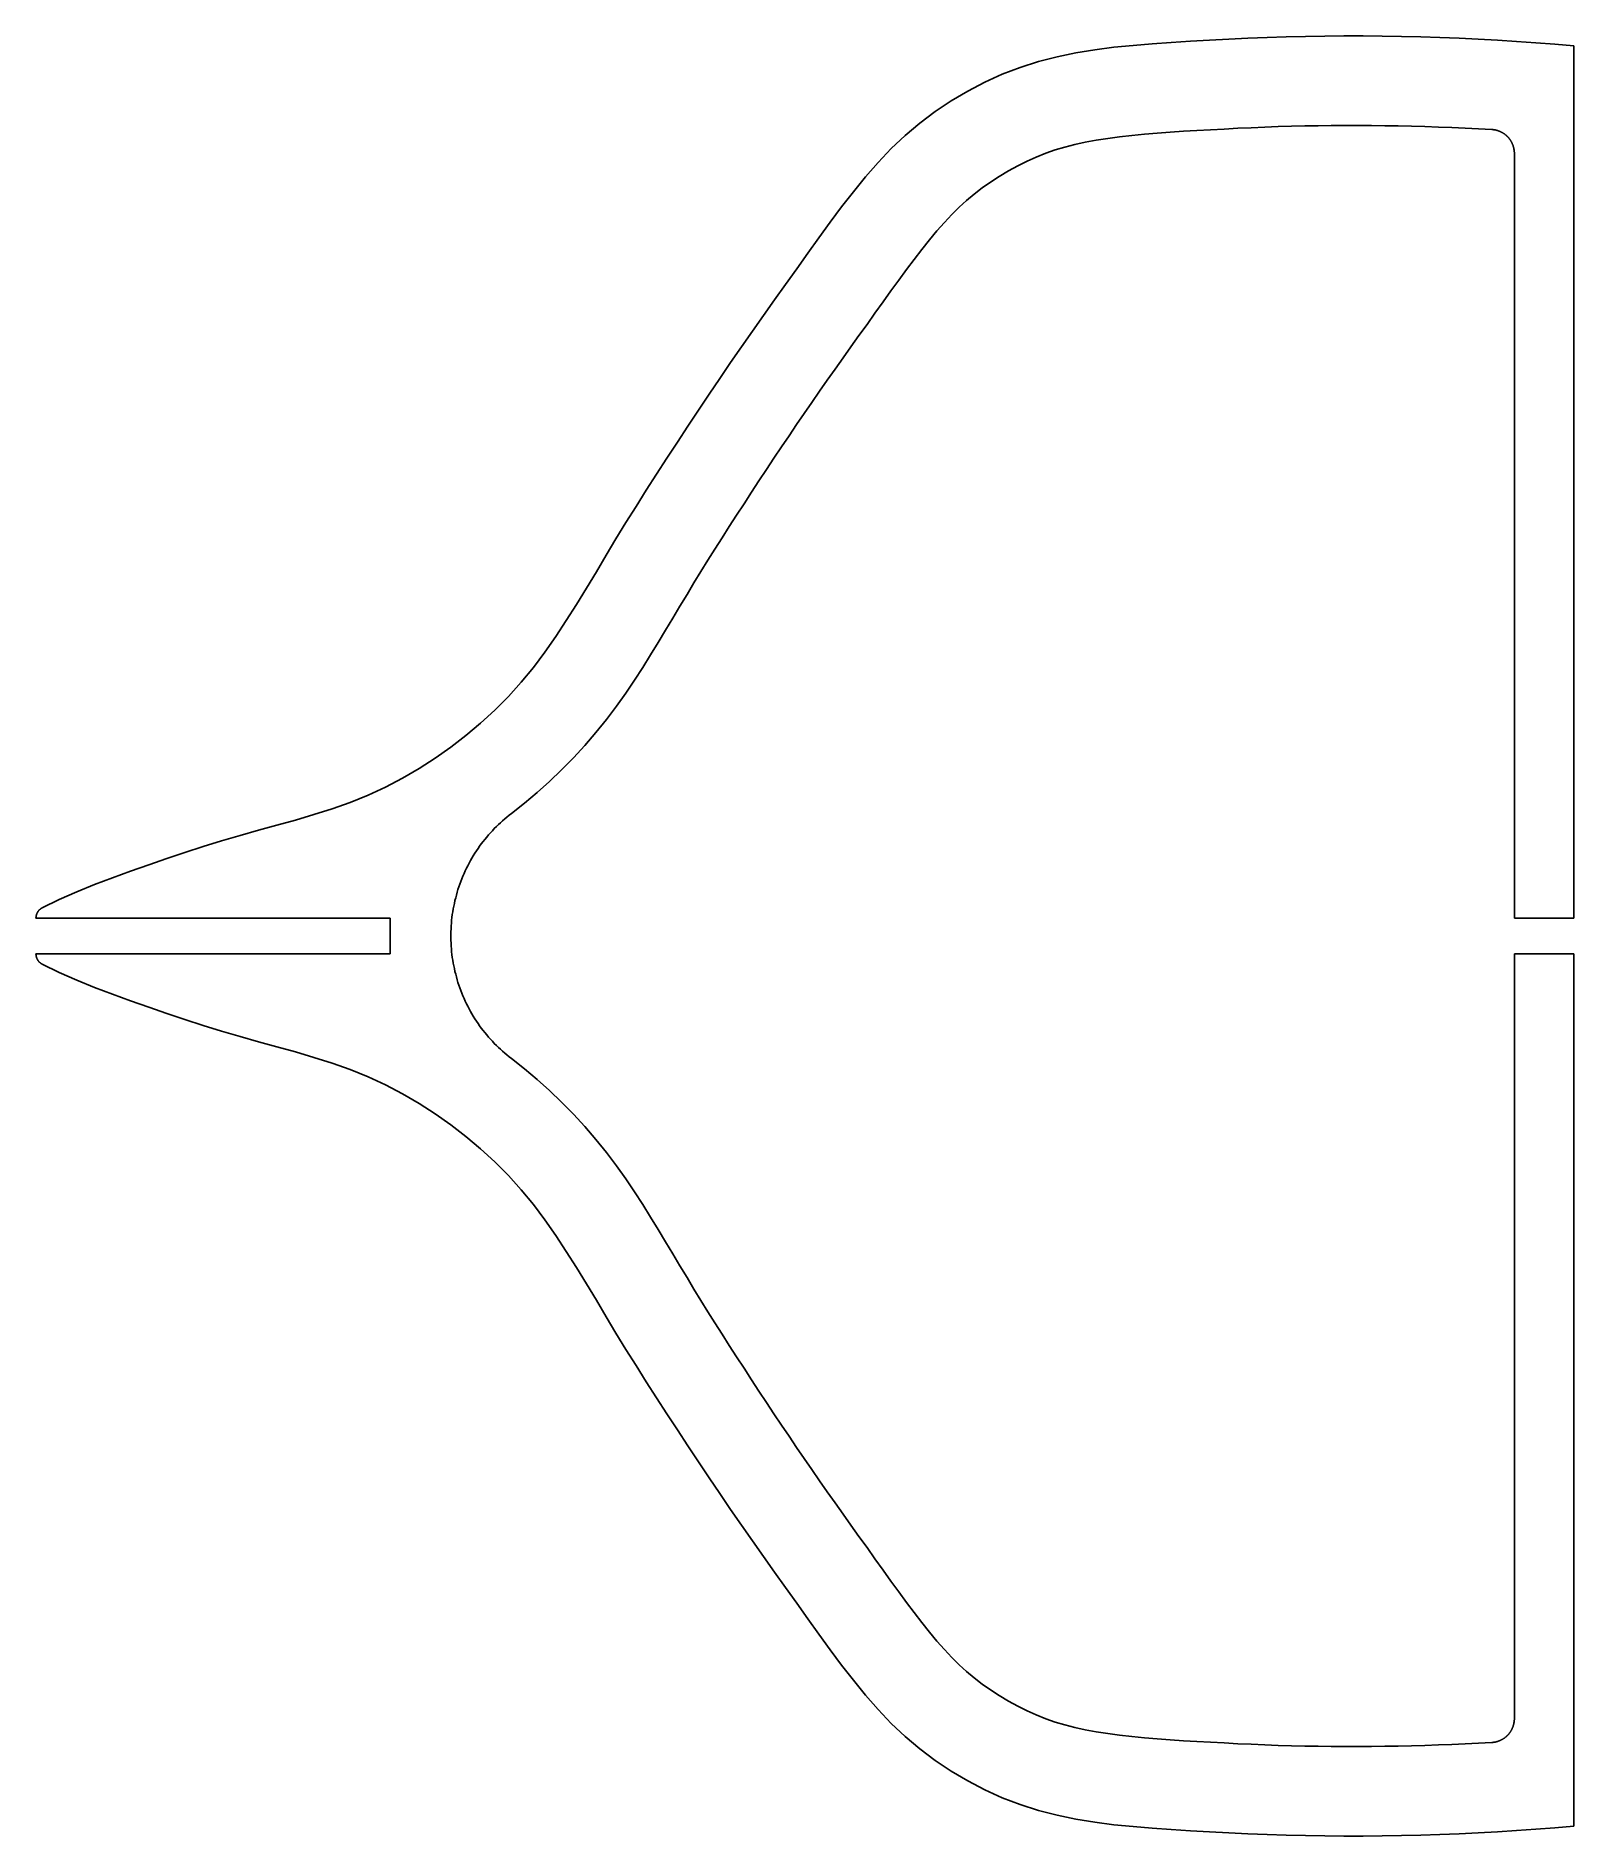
# Model space of a CAD drawing. Header units: metres. Extents: x -264 to -6, y -151 to 151.
import ezdxf

# ---------------------------------------------------------------- set-up
doc = ezdxf.new("R2010")
doc.units = ezdxf.units.M

msp = doc.modelspace()

# ---------------------------------------------------------------- linework, layer by layer
for p, q in [((-44.57, 150.89), (-47.79, 150.87)), ((-41.35, 150.89), (-44.57, 150.89)), ((-89.51, 148.06), (-92.66, 147.41)), ((-86.32, 148.57), (-89.51, 148.06)), ((-83.13, 148.99), (-86.32, 148.57)), ((-79.92, 149.32), (-83.13, 148.99)), ((-76.72, 149.59), (-79.92, 149.32)), ((-73.51, 149.81), (-76.72, 149.59)), ((-70.3, 150), (-73.51, 149.81)), ((-67.08, 150.18), (-70.3, 150)), ((-63.87, 150.35), (-67.08, 150.18)), ((-60.65, 150.5), (-63.87, 150.35)), ((-57.44, 150.63), (-60.65, 150.5)), ((-54.22, 150.74), (-57.44, 150.63)), ((-51.01, 150.82), (-54.22, 150.74)), ((-47.79, 150.87), (-51.01, 150.82)), ((-38.13, 150.86), (-41.35, 150.89)), ((-34.91, 150.81), (-38.13, 150.86)), ((-31.7, 150.73), (-34.91, 150.81)), ((-28.48, 150.63), (-31.7, 150.73)), ((-25.27, 150.5), (-28.48, 150.63)), ((-22.05, 150.36), (-25.27, 150.5)), ((-18.84, 150.18), (-22.05, 150.36)), ((-15.63, 149.98), (-18.84, 150.18)), ((-12.42, 149.76), (-15.63, 149.98)), ((-9.21, 149.51), (-12.42, 149.76)), ((-6, 149.24), (-9.21, 149.51)), ((-6, 149.24), (-6, 149.14)), ((-6, 149.14), (-6, 3)), ((-98.84, 145.63), (-101.84, 144.47)), ((-95.78, 146.61), (-98.84, 145.63)), ((-92.66, 147.41), (-95.78, 146.61)), ((-104.77, 143.13), (-107.63, 141.64)), ((-101.84, 144.47), (-104.77, 143.13)), ((-110.41, 140), (-113.09, 138.22)), ((-107.63, 141.64), (-110.41, 140)), ((-115.67, 136.3), (-118.13, 134.23)), ((-113.09, 138.22), (-115.67, 136.3)), ((-51.14, 135.81), (-53.38, 135.75)), ((-48.91, 135.85), (-51.14, 135.81)), ((-46.68, 135.88), (-48.91, 135.85)), ((-44.44, 135.89), (-46.68, 135.88)), ((-42.2, 135.89), (-44.44, 135.89)), ((-39.96, 135.88), (-42.2, 135.89)), ((-37.71, 135.85), (-39.96, 135.88)), ((-35.47, 135.81), (-37.71, 135.85)), ((-33.22, 135.77), (-35.47, 135.81)), ((-118.13, 134.23), (-120.45, 132.02)), ((-87.93, 133.09), (-89.69, 132.7)), ((-86.08, 133.43), (-87.93, 133.09)), ((-84.15, 133.73), (-86.08, 133.43)), ((-82.16, 133.99), (-84.15, 133.73)), ((-80.11, 134.23), (-82.16, 133.99)), ((-78.01, 134.43), (-80.11, 134.23)), ((-75.87, 134.61), (-78.01, 134.43)), ((-73.69, 134.76), (-75.87, 134.61)), ((-71.46, 134.91), (-73.69, 134.76)), ((-69.2, 135.04), (-71.46, 134.91)), ((-66.91, 135.17), (-69.2, 135.04)), ((-64.63, 135.29), (-66.91, 135.17)), ((-62.36, 135.41), (-64.63, 135.29)), ((-60.1, 135.51), (-62.36, 135.41)), ((-57.85, 135.6), (-60.1, 135.51)), ((-55.61, 135.69), (-57.85, 135.6)), ((-53.38, 135.75), (-55.61, 135.69)), ((-30.98, 135.7), (-33.22, 135.77)), ((-28.74, 135.63), (-30.98, 135.7)), ((-26.49, 135.54), (-28.74, 135.63)), ((-24.25, 135.44), (-26.49, 135.54)), ((-22.01, 135.33), (-24.25, 135.44)), ((-19.77, 135.21), (-22.01, 135.33)), ((-19.71, 135.21), (-19.77, 135.21)), ((-19.65, 135.2), (-19.71, 135.21)), ((-19.59, 135.2), (-19.65, 135.2)), ((-19.53, 135.19), (-19.59, 135.2)), ((-19.47, 135.18), (-19.53, 135.19)), ((-19.4, 135.17), (-19.47, 135.18)), ((-19.34, 135.16), (-19.4, 135.17)), ((-19.28, 135.15), (-19.34, 135.16)), ((-19.22, 135.14), (-19.28, 135.15)), ((-19.16, 135.13), (-19.22, 135.14)), ((-19.1, 135.12), (-19.16, 135.13)), ((-19.05, 135.1), (-19.1, 135.12)), ((-18.99, 135.09), (-19.05, 135.1)), ((-18.93, 135.07), (-18.99, 135.09)), ((-18.87, 135.05), (-18.93, 135.07)), ((-18.81, 135.04), (-18.87, 135.05)), ((-18.75, 135.02), (-18.81, 135.04)), ((-18.69, 135), (-18.75, 135.02)), ((-18.64, 134.98), (-18.69, 135)), ((-18.58, 134.96), (-18.64, 134.98)), ((-18.52, 134.93), (-18.58, 134.96)), ((-18.46, 134.91), (-18.52, 134.93)), ((-18.41, 134.89), (-18.46, 134.91)), ((-18.35, 134.86), (-18.41, 134.89)), ((-18.3, 134.84), (-18.35, 134.86)), ((-18.24, 134.81), (-18.3, 134.84)), ((-18.19, 134.78), (-18.24, 134.81)), ((-18.13, 134.76), (-18.19, 134.78)), ((-18.08, 134.73), (-18.13, 134.76)), ((-18.03, 134.7), (-18.08, 134.73)), ((-17.97, 134.67), (-18.03, 134.7)), ((-17.92, 134.63), (-17.97, 134.67)), ((-17.87, 134.6), (-17.92, 134.63)), ((-17.82, 134.57), (-17.87, 134.6)), ((-17.77, 134.54), (-17.82, 134.57)), ((-17.72, 134.5), (-17.77, 134.54)), ((-17.67, 134.47), (-17.72, 134.5)), ((-17.62, 134.43), (-17.67, 134.47)), ((-17.57, 134.39), (-17.62, 134.43)), ((-17.52, 134.36), (-17.57, 134.39)), ((-17.47, 134.32), (-17.52, 134.36)), ((-17.42, 134.28), (-17.47, 134.32)), ((-17.38, 134.24), (-17.42, 134.28)), ((-17.33, 134.2), (-17.38, 134.24)), ((-17.29, 134.16), (-17.33, 134.2)), ((-17.24, 134.12), (-17.29, 134.16)), ((-17.2, 134.07), (-17.24, 134.12)), ((-17.15, 134.03), (-17.2, 134.07)), ((-17.11, 133.99), (-17.15, 134.03)), ((-17.07, 133.94), (-17.11, 133.99)), ((-17.03, 133.9), (-17.07, 133.94)), ((-16.99, 133.85), (-17.03, 133.9)), ((-16.95, 133.8), (-16.99, 133.85)), ((-16.91, 133.76), (-16.95, 133.8)), ((-16.87, 133.71), (-16.91, 133.76)), ((-16.83, 133.66), (-16.87, 133.71)), ((-16.8, 133.61), (-16.83, 133.66)), ((-16.76, 133.56), (-16.8, 133.61)), ((-16.72, 133.51), (-16.76, 133.56)), ((-16.69, 133.46), (-16.72, 133.51)), ((-16.66, 133.41), (-16.69, 133.46)), ((-16.62, 133.36), (-16.66, 133.41)), ((-16.59, 133.31), (-16.62, 133.36)), ((-16.56, 133.26), (-16.59, 133.31)), ((-16.53, 133.2), (-16.56, 133.26)), ((-16.5, 133.15), (-16.53, 133.2)), ((-16.47, 133.1), (-16.5, 133.15)), ((-16.44, 133.04), (-16.47, 133.1)), ((-16.41, 132.99), (-16.44, 133.04)), ((-16.39, 132.93), (-16.41, 132.99)), ((-16.36, 132.88), (-16.39, 132.93)), ((-16.34, 132.82), (-16.36, 132.88)), ((-16.31, 132.77), (-16.34, 132.82)), ((-120.45, 132.02), (-122.66, 129.68)), ((-97.69, 129.89), (-99.25, 129.11)), ((-96.13, 130.6), (-97.69, 129.89)), ((-94.56, 131.23), (-96.13, 130.6)), ((-92.98, 131.78), (-94.56, 131.23)), ((-91.37, 132.27), (-92.98, 131.78)), ((-89.69, 132.7), (-91.37, 132.27)), ((-16.29, 132.71), (-16.31, 132.77)), ((-16.27, 132.65), (-16.29, 132.71)), ((-16.24, 132.6), (-16.27, 132.65)), ((-16.22, 132.54), (-16.24, 132.6)), ((-16.2, 132.48), (-16.22, 132.54)), ((-16.19, 132.42), (-16.2, 132.48)), ((-16.17, 132.36), (-16.19, 132.42)), ((-16.15, 132.3), (-16.17, 132.36)), ((-16.13, 132.25), (-16.15, 132.3)), ((-16.12, 132.19), (-16.13, 132.25)), ((-16.1, 132.13), (-16.12, 132.19)), ((-16.09, 132.07), (-16.1, 132.13)), ((-16.08, 132.01), (-16.09, 132.07)), ((-16.07, 131.95), (-16.08, 132.01)), ((-16.06, 131.89), (-16.07, 131.95)), ((-16.05, 131.83), (-16.06, 131.89)), ((-16.04, 131.77), (-16.05, 131.83)), ((-16.03, 131.71), (-16.04, 131.77)), ((-16.02, 131.65), (-16.03, 131.71)), ((-16.02, 131.58), (-16.02, 131.65)), ((-16.01, 131.52), (-16.02, 131.58)), ((-16.01, 131.46), (-16.01, 131.52)), ((-16, 131.4), (-16.01, 131.46)), ((-16, 131.34), (-16, 131.4)), ((-16, 131.28), (-16, 131.34)), ((-16, 131.22), (-16, 131.28)), ((-16, 131.22), (-16, 3)), ((-124.77, 127.26), (-126.8, 124.77)), ((-122.66, 129.68), (-124.77, 127.26)), ((-102.33, 127.36), (-103.8, 126.41)), ((-100.81, 128.27), (-102.33, 127.36)), ((-99.25, 129.11), (-100.81, 128.27)), ((-126.8, 124.77), (-128.76, 122.23)), ((-106.54, 124.39), (-107.81, 123.32)), ((-105.21, 125.42), (-106.54, 124.39)), ((-103.8, 126.41), (-105.21, 125.42)), ((-128.76, 122.23), (-130.68, 119.67)), ((-110.29, 120.96), (-111.53, 119.62)), ((-109.05, 122.19), (-110.29, 120.96)), ((-107.81, 123.32), (-109.05, 122.19)), ((-130.68, 119.67), (-132.57, 117.07)), ((-112.79, 118.2), (-114.05, 116.69)), ((-111.53, 119.62), (-112.79, 118.2)), ((-132.57, 117.07), (-134.43, 114.47)), ((-115.32, 115.1), (-116.6, 113.44)), ((-114.05, 116.69), (-115.32, 115.1)), ((-136.29, 111.86), (-138.16, 109.25)), ((-134.43, 114.47), (-136.29, 111.86)), ((-117.89, 111.73), (-119.19, 109.96)), ((-116.6, 113.44), (-117.89, 111.73)), ((-138.16, 109.25), (-140.02, 106.64)), ((-119.19, 109.96), (-120.5, 108.16)), ((-140.02, 106.64), (-141.87, 104.02)), ((-121.82, 106.31), (-123.17, 104.43)), ((-120.5, 108.16), (-121.82, 106.31)), ((-141.87, 104.02), (-143.72, 101.4)), ((-123.17, 104.43), (-124.51, 102.54)), ((-143.72, 101.4), (-145.56, 98.77)), ((-125.86, 100.66), (-127.2, 98.78)), ((-124.51, 102.54), (-125.86, 100.66)), ((-145.56, 98.77), (-147.38, 96.14)), ((-128.53, 96.91), (-129.85, 95.04)), ((-127.2, 98.78), (-128.53, 96.91)), ((-147.38, 96.14), (-149.18, 93.49)), ((-129.85, 95.04), (-131.16, 93.18)), ((-150.97, 90.83), (-152.75, 88.16)), ((-149.18, 93.49), (-150.97, 90.83)), ((-132.46, 91.33), (-133.75, 89.47)), ((-131.16, 93.18), (-132.46, 91.33)), ((-152.75, 88.16), (-154.52, 85.49)), ((-135.03, 87.61), (-136.31, 85.74)), ((-133.75, 89.47), (-135.03, 87.61)), ((-154.52, 85.49), (-156.29, 82.81)), ((-136.31, 85.74), (-137.58, 83.87)), ((-156.29, 82.81), (-158.04, 80.13)), ((-138.84, 81.99), (-140.1, 80.1)), ((-137.58, 83.87), (-138.84, 81.99)), ((-158.04, 80.13), (-159.78, 77.44)), ((-140.1, 80.1), (-141.36, 78.21)), ((-159.78, 77.44), (-161.51, 74.74)), ((-142.62, 76.3), (-143.87, 74.39)), ((-141.36, 78.21), (-142.62, 76.3)), ((-161.51, 74.74), (-163.23, 72.03)), ((-145.12, 72.48), (-146.36, 70.57)), ((-143.87, 74.39), (-145.12, 72.48)), ((-163.23, 72.03), (-164.92, 69.31)), ((-146.36, 70.57), (-147.59, 68.67)), ((-166.59, 66.58), (-168.23, 63.83)), ((-164.92, 69.31), (-166.59, 66.58)), ((-148.81, 66.77), (-150.01, 64.88)), ((-147.59, 68.67), (-148.81, 66.77)), ((-168.23, 63.83), (-169.88, 61.08)), ((-150.01, 64.88), (-151.19, 62.99)), ((-169.88, 61.08), (-171.53, 58.33)), ((-152.36, 61.1), (-153.52, 59.2)), ((-151.19, 62.99), (-152.36, 61.1)), ((-171.53, 58.33), (-173.2, 55.6)), ((-153.52, 59.2), (-154.68, 57.27)), ((-173.2, 55.6), (-174.91, 52.88)), ((-155.86, 55.3), (-157.05, 53.3)), ((-154.68, 57.27), (-155.86, 55.3)), ((-174.91, 52.88), (-176.66, 50.2)), ((-157.05, 53.3), (-158.27, 51.28)), ((-176.66, 50.2), (-178.49, 47.56)), ((-159.51, 49.22), (-160.79, 47.14)), ((-158.27, 51.28), (-159.51, 49.22)), ((-178.49, 47.56), (-180.42, 45)), ((-160.79, 47.14), (-162.11, 45.04)), ((-182.46, 42.53), (-184.63, 40.15)), ((-180.42, 45), (-182.46, 42.53)), ((-163.5, 42.9), (-164.96, 40.73)), ((-162.11, 45.04), (-163.5, 42.9)), ((-184.63, 40.15), (-186.9, 37.88)), ((-164.96, 40.73), (-166.52, 38.53)), ((-186.9, 37.88), (-189.27, 35.71)), ((-168.17, 36.31), (-169.94, 34.1)), ((-166.52, 38.53), (-168.17, 36.31)), ((-191.73, 33.64), (-194.27, 31.68)), ((-189.27, 35.71), (-191.73, 33.64)), ((-169.94, 34.1), (-171.8, 31.93)), ((-194.27, 31.68), (-196.9, 29.83)), ((-171.8, 31.93), (-173.72, 29.85)), ((-199.6, 28.08), (-202.38, 26.46)), ((-196.9, 29.83), (-199.6, 28.08)), ((-175.7, 27.85), (-177.73, 25.92)), ((-173.72, 29.85), (-175.7, 27.85)), ((-205.23, 24.96), (-208.15, 23.6)), ((-202.38, 26.46), (-205.23, 24.96)), ((-177.73, 25.92), (-179.81, 24.06)), ((-214.16, 21.31), (-217.23, 20.35)), ((-211.13, 22.38), (-214.16, 21.31)), ((-208.15, 23.6), (-211.13, 22.38)), ((-181.93, 22.27), (-184.12, 20.55)), ((-179.81, 24.06), (-181.93, 22.27)), ((-223.42, 18.57), (-226.52, 17.72)), ((-220.32, 19.44), (-223.42, 18.57)), ((-217.23, 20.35), (-220.32, 19.44)), ((-186.64, 18.34), (-186.98, 18)), ((-186.3, 18.68), (-186.64, 18.34)), ((-185.95, 19), (-186.3, 18.68)), ((-185.6, 19.33), (-185.95, 19)), ((-185.24, 19.64), (-185.6, 19.33)), ((-184.87, 19.95), (-185.24, 19.64)), ((-184.5, 20.25), (-184.87, 19.95)), ((-184.12, 20.55), (-184.5, 20.25)), ((-232.7, 15.95), (-235.78, 15.01)), ((-229.61, 16.85), (-232.7, 15.95)), ((-226.52, 17.72), (-229.61, 16.85)), ((-189.16, 15.44), (-189.44, 15.06)), ((-188.87, 15.83), (-189.16, 15.44)), ((-188.57, 16.2), (-188.87, 15.83)), ((-188.26, 16.57), (-188.57, 16.2)), ((-187.95, 16.94), (-188.26, 16.57)), ((-187.64, 17.3), (-187.95, 16.94)), ((-187.31, 17.65), (-187.64, 17.3)), ((-186.98, 18), (-187.31, 17.65)), ((-241.89, 13), (-244.92, 11.93)), ((-238.84, 14.02), (-241.89, 13)), ((-235.78, 15.01), (-238.84, 14.02)), ((-191.21, 12.21), (-191.43, 11.78)), ((-190.98, 12.63), (-191.21, 12.21)), ((-190.74, 13.04), (-190.98, 12.63)), ((-190.5, 13.46), (-190.74, 13.04)), ((-190.24, 13.86), (-190.5, 13.46)), ((-189.98, 14.27), (-190.24, 13.86)), ((-189.71, 14.66), (-189.98, 14.27)), ((-189.44, 15.06), (-189.71, 14.66)), ((-250.97, 9.74), (-253.98, 8.61)), ((-247.95, 10.85), (-250.97, 9.74)), ((-244.92, 11.93), (-247.95, 10.85)), ((-192.6, 9.15), (-192.76, 8.7)), ((-192.42, 9.6), (-192.6, 9.15)), ((-192.24, 10.04), (-192.42, 9.6)), ((-192.05, 10.48), (-192.24, 10.04)), ((-191.85, 10.92), (-192.05, 10.48)), ((-191.65, 11.35), (-191.85, 10.92)), ((-191.43, 11.78), (-191.65, 11.35)), ((-259.91, 6.13), (-262.79, 4.71)), ((-256.97, 7.42), (-259.91, 6.13)), ((-253.98, 8.61), (-256.97, 7.42)), ((-193.46, 6.41), (-193.58, 5.94)), ((-193.34, 6.87), (-193.46, 6.41)), ((-193.21, 7.33), (-193.34, 6.87)), ((-193.07, 7.79), (-193.21, 7.33)), ((-192.92, 8.25), (-193.07, 7.79)), ((-192.76, 8.7), (-192.92, 8.25)), ((-263.8, 3.11), (-263.81, 3.08)), ((-263.81, 3.08), (-263.81, 3.06)), ((-263.81, 3.06), (-263.81, 3.04)), ((-263.81, 3.04), (-263.81, 3.02)), ((-263.81, 3.02), (-263.81, 3)), ((-263.79, 3.25), (-263.8, 3.23)), ((-263.8, 3.23), (-263.8, 3.21)), ((-263.8, 3.21), (-263.8, 3.19)), ((-263.8, 3.19), (-263.8, 3.17)), ((-263.8, 3.17), (-263.8, 3.15)), ((-263.8, 3.15), (-263.8, 3.13)), ((-263.8, 3.13), (-263.8, 3.11)), ((-263.78, 3.32), (-263.79, 3.29)), ((-263.79, 3.29), (-263.79, 3.27)), ((-263.79, 3.27), (-263.79, 3.25)), ((-263.77, 3.38), (-263.78, 3.36)), ((-263.78, 3.36), (-263.78, 3.34)), ((-263.78, 3.34), (-263.78, 3.32)), ((-263.76, 3.44), (-263.77, 3.42)), ((-263.77, 3.42), (-263.77, 3.4)), ((-263.77, 3.4), (-263.77, 3.38)), ((-263.75, 3.48), (-263.76, 3.46)), ((-263.76, 3.46), (-263.76, 3.44)), ((-263.74, 3.52), (-263.75, 3.5)), ((-263.75, 3.5), (-263.75, 3.48)), ((-263.73, 3.56), (-263.74, 3.54)), ((-263.74, 3.54), (-263.74, 3.52)), ((-263.72, 3.58), (-263.73, 3.56)), ((-263.71, 3.62), (-263.72, 3.6)), ((-263.72, 3.6), (-263.72, 3.58)), ((-263.7, 3.64), (-263.71, 3.62)), ((-263.69, 3.68), (-263.7, 3.66)), ((-263.7, 3.66), (-263.7, 3.64)), ((-263.68, 3.7), (-263.69, 3.68)), ((-263.67, 3.72), (-263.68, 3.7)), ((-263.66, 3.76), (-263.67, 3.74)), ((-263.67, 3.74), (-263.67, 3.72)), ((-263.65, 3.78), (-263.66, 3.76)), ((-263.64, 3.8), (-263.65, 3.78)), ((-263.63, 3.82), (-263.64, 3.8)), ((-263.62, 3.84), (-263.63, 3.82)), ((-263.61, 3.88), (-263.62, 3.86)), ((-263.62, 3.86), (-263.62, 3.84)), ((-263.6, 3.89), (-263.61, 3.88)), ((-263.59, 3.91), (-263.6, 3.89)), ((-263.58, 3.93), (-263.59, 3.91)), ((-263.57, 3.95), (-263.58, 3.93)), ((-263.56, 3.97), (-263.57, 3.95)), ((-263.55, 3.99), (-263.56, 3.97)), ((-263.54, 4.01), (-263.55, 3.99)), ((-263.52, 4.02), (-263.54, 4.01)), ((-263.51, 4.04), (-263.52, 4.02)), ((-263.5, 4.06), (-263.51, 4.04)), ((-263.49, 4.08), (-263.5, 4.06)), ((-263.48, 4.09), (-263.49, 4.08)), ((-263.47, 4.11), (-263.48, 4.09)), ((-263.45, 4.13), (-263.47, 4.11)), ((-263.44, 4.15), (-263.45, 4.13)), ((-263.43, 4.16), (-263.44, 4.15)), ((-263.42, 4.18), (-263.43, 4.16)), ((-263.4, 4.2), (-263.42, 4.18)), ((-263.39, 4.21), (-263.4, 4.2)), ((-263.38, 4.23), (-263.39, 4.21)), ((-263.36, 4.25), (-263.38, 4.23)), ((-263.35, 4.26), (-263.36, 4.25)), ((-263.34, 4.28), (-263.35, 4.26)), ((-263.32, 4.29), (-263.34, 4.28)), ((-263.31, 4.31), (-263.32, 4.29)), ((-263.29, 4.33), (-263.31, 4.31)), ((-263.28, 4.34), (-263.29, 4.33)), ((-263.27, 4.36), (-263.28, 4.34)), ((-263.25, 4.37), (-263.27, 4.36)), ((-263.24, 4.39), (-263.25, 4.37)), ((-263.22, 4.4), (-263.24, 4.39)), ((-263.21, 4.41), (-263.22, 4.4)), ((-263.19, 4.43), (-263.21, 4.41)), ((-263.17, 4.44), (-263.19, 4.43)), ((-263.16, 4.46), (-263.17, 4.44)), ((-263.14, 4.47), (-263.16, 4.46)), ((-263.13, 4.48), (-263.14, 4.47)), ((-263.11, 4.5), (-263.13, 4.48)), ((-263.09, 4.51), (-263.11, 4.5)), ((-263.08, 4.52), (-263.09, 4.51)), ((-263.06, 4.54), (-263.08, 4.52)), ((-263.04, 4.55), (-263.06, 4.54)), ((-263.03, 4.56), (-263.04, 4.55)), ((-263.01, 4.57), (-263.03, 4.56)), ((-262.99, 4.59), (-263.01, 4.57)), ((-262.97, 4.6), (-262.99, 4.59)), ((-262.96, 4.61), (-262.97, 4.6)), ((-262.94, 4.62), (-262.96, 4.61)), ((-262.92, 4.63), (-262.94, 4.62)), ((-262.9, 4.64), (-262.92, 4.63)), ((-262.89, 4.66), (-262.9, 4.64)), ((-262.87, 4.67), (-262.89, 4.66)), ((-262.85, 4.68), (-262.87, 4.67)), ((-262.83, 4.69), (-262.85, 4.68)), ((-262.81, 4.7), (-262.83, 4.69)), ((-262.79, 4.71), (-262.81, 4.7)), ((-194.08, 3.11), (-194.14, 2.63)), ((-194.02, 3.59), (-194.08, 3.11)), ((-193.95, 4.06), (-194.02, 3.59)), ((-193.87, 4.53), (-193.95, 4.06)), ((-193.78, 5), (-193.87, 4.53)), ((-193.68, 5.47), (-193.78, 5)), ((-193.58, 5.94), (-193.68, 5.47)), ((-204.44, 3), (-263.81, 3)), ((-204.44, 3), (-204.44, -3)), ((-194.26, 0.72), (-194.27, 0.24)), ((-194.27, 0.24), (-194.27, -0.24)), ((-194.24, 1.2), (-194.26, 0.72)), ((-194.22, 1.68), (-194.24, 1.2)), ((-194.18, 2.16), (-194.22, 1.68)), ((-194.14, 2.63), (-194.18, 2.16)), ((-6, 3), (-16, 3)), ((-204.44, -3), (-263.81, -3)), ((-263.81, -3.02), (-263.81, -3)), ((-194.27, -0.24), (-194.26, -0.72)), ((-194.26, -0.72), (-194.24, -1.2)), ((-194.24, -1.2), (-194.22, -1.68)), ((-194.22, -1.68), (-194.18, -2.16)), ((-194.18, -2.16), (-194.14, -2.63)), ((-194.14, -2.63), (-194.08, -3.11)), ((-16, -3), (-16, -131.22)), ((-6, -3), (-16, -3)), ((-6, -3), (-6, -149.14)), ((-263.81, -3.04), (-263.81, -3.02)), ((-263.81, -3.06), (-263.81, -3.04)), ((-263.81, -3.08), (-263.81, -3.06)), ((-263.8, -3.11), (-263.81, -3.08)), ((-263.8, -3.13), (-263.8, -3.11)), ((-263.8, -3.15), (-263.8, -3.13)), ((-263.8, -3.17), (-263.8, -3.15)), ((-263.8, -3.19), (-263.8, -3.17)), ((-263.8, -3.21), (-263.8, -3.19)), ((-263.8, -3.23), (-263.8, -3.21)), ((-263.79, -3.25), (-263.8, -3.23)), ((-263.79, -3.27), (-263.79, -3.25)), ((-263.79, -3.29), (-263.79, -3.27)), ((-263.78, -3.32), (-263.79, -3.29)), ((-263.78, -3.34), (-263.78, -3.32)), ((-263.78, -3.36), (-263.78, -3.34)), ((-263.77, -3.38), (-263.78, -3.36)), ((-263.77, -3.4), (-263.77, -3.38)), ((-263.77, -3.42), (-263.77, -3.4)), ((-263.76, -3.44), (-263.77, -3.42)), ((-263.76, -3.46), (-263.76, -3.44)), ((-263.75, -3.48), (-263.76, -3.46)), ((-263.75, -3.5), (-263.75, -3.48)), ((-263.74, -3.52), (-263.75, -3.5)), ((-263.74, -3.54), (-263.74, -3.52)), ((-263.73, -3.56), (-263.74, -3.54)), ((-263.72, -3.58), (-263.73, -3.56)), ((-263.72, -3.6), (-263.72, -3.58)), ((-263.71, -3.62), (-263.72, -3.6)), ((-263.7, -3.64), (-263.71, -3.62)), ((-263.7, -3.66), (-263.7, -3.64)), ((-263.69, -3.68), (-263.7, -3.66)), ((-263.68, -3.7), (-263.69, -3.68)), ((-263.67, -3.72), (-263.68, -3.7)), ((-263.67, -3.74), (-263.67, -3.72)), ((-263.66, -3.76), (-263.67, -3.74)), ((-263.65, -3.78), (-263.66, -3.76)), ((-263.64, -3.8), (-263.65, -3.78)), ((-263.63, -3.82), (-263.64, -3.8)), ((-263.62, -3.84), (-263.63, -3.82)), ((-263.62, -3.86), (-263.62, -3.84)), ((-263.61, -3.88), (-263.62, -3.86)), ((-263.6, -3.89), (-263.61, -3.88)), ((-263.59, -3.91), (-263.6, -3.89)), ((-263.58, -3.93), (-263.59, -3.91)), ((-263.57, -3.95), (-263.58, -3.93)), ((-263.56, -3.97), (-263.57, -3.95)), ((-263.55, -3.99), (-263.56, -3.97)), ((-263.54, -4.01), (-263.55, -3.99)), ((-263.52, -4.02), (-263.54, -4.01)), ((-263.51, -4.04), (-263.52, -4.02)), ((-263.5, -4.06), (-263.51, -4.04)), ((-263.49, -4.08), (-263.5, -4.06)), ((-263.48, -4.09), (-263.49, -4.08)), ((-263.47, -4.11), (-263.48, -4.09)), ((-263.45, -4.13), (-263.47, -4.11)), ((-263.44, -4.15), (-263.45, -4.13)), ((-263.43, -4.16), (-263.44, -4.15)), ((-263.42, -4.18), (-263.43, -4.16)), ((-263.4, -4.2), (-263.42, -4.18)), ((-263.39, -4.21), (-263.4, -4.2)), ((-263.38, -4.23), (-263.39, -4.21)), ((-263.36, -4.25), (-263.38, -4.23)), ((-263.35, -4.26), (-263.36, -4.25)), ((-263.34, -4.28), (-263.35, -4.26)), ((-263.32, -4.29), (-263.34, -4.28)), ((-263.31, -4.31), (-263.32, -4.29)), ((-263.29, -4.33), (-263.31, -4.31)), ((-263.28, -4.34), (-263.29, -4.33)), ((-263.27, -4.36), (-263.28, -4.34)), ((-263.25, -4.37), (-263.27, -4.36)), ((-263.24, -4.39), (-263.25, -4.37)), ((-263.22, -4.4), (-263.24, -4.39)), ((-263.21, -4.41), (-263.22, -4.4)), ((-263.19, -4.43), (-263.21, -4.41)), ((-263.17, -4.44), (-263.19, -4.43)), ((-263.16, -4.46), (-263.17, -4.44)), ((-263.14, -4.47), (-263.16, -4.46)), ((-263.13, -4.48), (-263.14, -4.47)), ((-263.11, -4.5), (-263.13, -4.48)), ((-263.09, -4.51), (-263.11, -4.5)), ((-263.08, -4.52), (-263.09, -4.51)), ((-263.06, -4.54), (-263.08, -4.52)), ((-263.04, -4.55), (-263.06, -4.54)), ((-263.03, -4.56), (-263.04, -4.55)), ((-263.01, -4.57), (-263.03, -4.56)), ((-262.99, -4.59), (-263.01, -4.57)), ((-262.97, -4.6), (-262.99, -4.59)), ((-262.96, -4.61), (-262.97, -4.6)), ((-262.94, -4.62), (-262.96, -4.61)), ((-262.92, -4.63), (-262.94, -4.62)), ((-262.9, -4.64), (-262.92, -4.63)), ((-262.89, -4.66), (-262.9, -4.64)), ((-262.87, -4.67), (-262.89, -4.66)), ((-262.85, -4.68), (-262.87, -4.67)), ((-262.83, -4.69), (-262.85, -4.68)), ((-262.81, -4.7), (-262.83, -4.69)), ((-262.79, -4.71), (-262.81, -4.7)), ((-259.91, -6.13), (-262.79, -4.71)), ((-194.08, -3.11), (-194.02, -3.59)), ((-194.02, -3.59), (-193.95, -4.06)), ((-193.95, -4.06), (-193.87, -4.53)), ((-193.87, -4.53), (-193.78, -5)), ((-193.78, -5), (-193.68, -5.47)), ((-193.68, -5.47), (-193.58, -5.94)), ((-193.58, -5.94), (-193.46, -6.41)), ((-256.97, -7.42), (-259.91, -6.13)), ((-253.98, -8.61), (-256.97, -7.42)), ((-250.97, -9.74), (-253.98, -8.61)), ((-193.46, -6.41), (-193.34, -6.87)), ((-193.34, -6.87), (-193.21, -7.33)), ((-193.21, -7.33), (-193.07, -7.79)), ((-193.07, -7.79), (-192.92, -8.25)), ((-192.92, -8.25), (-192.76, -8.7)), ((-192.76, -8.7), (-192.6, -9.15)), ((-247.95, -10.85), (-250.97, -9.74)), ((-244.92, -11.93), (-247.95, -10.85)), ((-241.89, -13), (-244.92, -11.93)), ((-192.6, -9.15), (-192.42, -9.6)), ((-192.42, -9.6), (-192.24, -10.04)), ((-192.24, -10.04), (-192.05, -10.48)), ((-192.05, -10.48), (-191.85, -10.92)), ((-191.85, -10.92), (-191.65, -11.35)), ((-191.65, -11.35), (-191.43, -11.78)), ((-191.43, -11.78), (-191.21, -12.21)), ((-238.84, -14.02), (-241.89, -13)), ((-235.78, -15.01), (-238.84, -14.02)), ((-232.7, -15.95), (-235.78, -15.01)), ((-191.21, -12.21), (-190.98, -12.63)), ((-190.98, -12.63), (-190.74, -13.04)), ((-190.74, -13.04), (-190.5, -13.46)), ((-190.5, -13.46), (-190.24, -13.86)), ((-190.24, -13.86), (-189.98, -14.27)), ((-189.98, -14.27), (-189.71, -14.66)), ((-189.71, -14.66), (-189.44, -15.06)), ((-189.44, -15.06), (-189.16, -15.44)), ((-229.61, -16.85), (-232.7, -15.95)), ((-226.52, -17.72), (-229.61, -16.85)), ((-223.42, -18.57), (-226.52, -17.72)), ((-189.16, -15.44), (-188.87, -15.83)), ((-188.87, -15.83), (-188.57, -16.2)), ((-188.57, -16.2), (-188.26, -16.57)), ((-188.26, -16.57), (-187.95, -16.94)), ((-187.95, -16.94), (-187.64, -17.3)), ((-187.64, -17.3), (-187.31, -17.65)), ((-187.31, -17.65), (-186.98, -18)), ((-186.98, -18), (-186.64, -18.34)), ((-220.32, -19.44), (-223.42, -18.57)), ((-217.23, -20.35), (-220.32, -19.44)), ((-214.16, -21.31), (-217.23, -20.35)), ((-186.64, -18.34), (-186.3, -18.68)), ((-186.3, -18.68), (-185.95, -19)), ((-185.95, -19), (-185.6, -19.33)), ((-185.6, -19.33), (-185.24, -19.64)), ((-185.24, -19.64), (-184.87, -19.95)), ((-184.87, -19.95), (-184.5, -20.25)), ((-184.5, -20.25), (-184.12, -20.55)), ((-181.93, -22.27), (-184.12, -20.55)), ((-211.13, -22.38), (-214.16, -21.31)), ((-208.15, -23.6), (-211.13, -22.38)), ((-205.23, -24.96), (-208.15, -23.6)), ((-179.81, -24.06), (-181.93, -22.27)), ((-177.73, -25.92), (-179.81, -24.06)), ((-202.38, -26.46), (-205.23, -24.96)), ((-199.6, -28.08), (-202.38, -26.46)), ((-175.7, -27.85), (-177.73, -25.92)), ((-196.9, -29.83), (-199.6, -28.08)), ((-194.27, -31.68), (-196.9, -29.83)), ((-173.72, -29.85), (-175.7, -27.85)), ((-171.8, -31.93), (-173.72, -29.85)), ((-191.73, -33.64), (-194.27, -31.68)), ((-169.94, -34.1), (-171.8, -31.93)), ((-189.27, -35.71), (-191.73, -33.64)), ((-186.9, -37.88), (-189.27, -35.71)), ((-168.17, -36.31), (-169.94, -34.1)), ((-184.63, -40.15), (-186.9, -37.88)), ((-166.52, -38.53), (-168.17, -36.31)), ((-164.96, -40.73), (-166.52, -38.53)), ((-182.46, -42.53), (-184.63, -40.15)), ((-163.5, -42.9), (-164.96, -40.73)), ((-180.42, -45), (-182.46, -42.53)), ((-178.49, -47.56), (-180.42, -45)), ((-162.11, -45.04), (-163.5, -42.9)), ((-160.79, -47.14), (-162.11, -45.04)), ((-176.66, -50.2), (-178.49, -47.56)), ((-159.51, -49.22), (-160.79, -47.14)), ((-174.91, -52.88), (-176.66, -50.2)), ((-158.27, -51.28), (-159.51, -49.22)), ((-157.05, -53.3), (-158.27, -51.28)), ((-173.2, -55.6), (-174.91, -52.88)), ((-155.86, -55.3), (-157.05, -53.3)), ((-171.53, -58.33), (-173.2, -55.6)), ((-154.68, -57.27), (-155.86, -55.3)), ((-153.52, -59.2), (-154.68, -57.27)), ((-169.88, -61.08), (-171.53, -58.33)), ((-152.36, -61.1), (-153.52, -59.2)), ((-168.23, -63.83), (-169.88, -61.08)), ((-151.19, -62.99), (-152.36, -61.1)), ((-150.01, -64.88), (-151.19, -62.99)), ((-166.59, -66.58), (-168.23, -63.83)), ((-148.81, -66.77), (-150.01, -64.88)), ((-164.92, -69.31), (-166.59, -66.58)), ((-163.23, -72.03), (-164.92, -69.31)), ((-147.59, -68.67), (-148.81, -66.77)), ((-146.36, -70.57), (-147.59, -68.67)), ((-161.51, -74.74), (-163.23, -72.03)), ((-145.12, -72.48), (-146.36, -70.57)), ((-159.78, -77.44), (-161.51, -74.74)), ((-143.87, -74.39), (-145.12, -72.48)), ((-142.62, -76.3), (-143.87, -74.39)), ((-158.04, -80.13), (-159.78, -77.44)), ((-141.36, -78.21), (-142.62, -76.3)), ((-140.1, -80.1), (-141.36, -78.21)), ((-156.29, -82.81), (-158.04, -80.13)), ((-138.84, -81.99), (-140.1, -80.1)), ((-154.52, -85.49), (-156.29, -82.81)), ((-137.58, -83.87), (-138.84, -81.99)), ((-136.31, -85.74), (-137.58, -83.87)), ((-152.75, -88.16), (-154.52, -85.49)), ((-135.03, -87.61), (-136.31, -85.74)), ((-150.97, -90.83), (-152.75, -88.16)), ((-133.75, -89.47), (-135.03, -87.61)), ((-132.46, -91.33), (-133.75, -89.47)), ((-149.18, -93.49), (-150.97, -90.83)), ((-147.38, -96.14), (-149.18, -93.49)), ((-131.16, -93.18), (-132.46, -91.33)), ((-129.85, -95.04), (-131.16, -93.18)), ((-145.56, -98.77), (-147.38, -96.14)), ((-128.53, -96.91), (-129.85, -95.04)), ((-143.72, -101.4), (-145.56, -98.77)), ((-127.2, -98.78), (-128.53, -96.91)), ((-125.86, -100.66), (-127.2, -98.78)), ((-141.87, -104.02), (-143.72, -101.4)), ((-124.51, -102.54), (-125.86, -100.66)), ((-123.17, -104.43), (-124.51, -102.54)), ((-140.02, -106.64), (-141.87, -104.02)), ((-121.82, -106.31), (-123.17, -104.43)), ((-138.16, -109.25), (-140.02, -106.64)), ((-120.5, -108.16), (-121.82, -106.31)), ((-119.19, -109.96), (-120.5, -108.16)), ((-136.29, -111.86), (-138.16, -109.25)), ((-117.89, -111.73), (-119.19, -109.96)), ((-134.43, -114.47), (-136.29, -111.86)), ((-132.57, -117.07), (-134.43, -114.47)), ((-116.6, -113.44), (-117.89, -111.73)), ((-115.32, -115.1), (-116.6, -113.44)), ((-130.68, -119.67), (-132.57, -117.07)), ((-114.05, -116.69), (-115.32, -115.1)), ((-112.79, -118.2), (-114.05, -116.69)), ((-128.76, -122.23), (-130.68, -119.67)), ((-111.53, -119.62), (-112.79, -118.2)), ((-110.29, -120.96), (-111.53, -119.62)), ((-126.8, -124.77), (-128.76, -122.23)), ((-109.05, -122.19), (-110.29, -120.96)), ((-107.81, -123.32), (-109.05, -122.19)), ((-106.54, -124.39), (-107.81, -123.32)), ((-124.77, -127.26), (-126.8, -124.77)), ((-105.21, -125.42), (-106.54, -124.39)), ((-103.8, -126.41), (-105.21, -125.42)), ((-102.33, -127.36), (-103.8, -126.41)), ((-122.66, -129.68), (-124.77, -127.26)), ((-120.45, -132.02), (-122.66, -129.68)), ((-100.81, -128.27), (-102.33, -127.36)), ((-99.25, -129.11), (-100.81, -128.27)), ((-97.69, -129.89), (-99.25, -129.11)), ((-118.13, -134.23), (-120.45, -132.02)), ((-96.13, -130.6), (-97.69, -129.89)), ((-94.56, -131.23), (-96.13, -130.6)), ((-92.98, -131.78), (-94.56, -131.23)), ((-91.37, -132.27), (-92.98, -131.78)), ((-89.69, -132.7), (-91.37, -132.27)), ((-87.93, -133.09), (-89.69, -132.7)), ((-16.34, -132.82), (-16.31, -132.77)), ((-16.31, -132.77), (-16.29, -132.71)), ((-16.29, -132.71), (-16.27, -132.65)), ((-16.27, -132.65), (-16.24, -132.6)), ((-16.24, -132.6), (-16.22, -132.54)), ((-16.22, -132.54), (-16.2, -132.48)), ((-16.2, -132.48), (-16.19, -132.42)), ((-16.19, -132.42), (-16.17, -132.36)), ((-16.17, -132.36), (-16.15, -132.3)), ((-16.15, -132.3), (-16.13, -132.25)), ((-16.13, -132.25), (-16.12, -132.19)), ((-16.12, -132.19), (-16.1, -132.13)), ((-16.1, -132.13), (-16.09, -132.07)), ((-16.09, -132.07), (-16.08, -132.01)), ((-16.08, -132.01), (-16.07, -131.95)), ((-16.07, -131.95), (-16.06, -131.89)), ((-16.06, -131.89), (-16.05, -131.83)), ((-16.05, -131.83), (-16.04, -131.77)), ((-16.04, -131.77), (-16.03, -131.71)), ((-16.03, -131.71), (-16.02, -131.65)), ((-16.02, -131.58), (-16.01, -131.52)), ((-16.02, -131.65), (-16.02, -131.58)), ((-16.01, -131.46), (-16, -131.4)), ((-16.01, -131.52), (-16.01, -131.46)), ((-16, -131.28), (-16, -131.22)), ((-16, -131.34), (-16, -131.28)), ((-16, -131.4), (-16, -131.34)), ((-115.67, -136.3), (-118.13, -134.23)), ((-86.08, -133.43), (-87.93, -133.09)), ((-84.15, -133.73), (-86.08, -133.43)), ((-82.16, -133.99), (-84.15, -133.73)), ((-80.11, -134.23), (-82.16, -133.99)), ((-78.01, -134.43), (-80.11, -134.23)), ((-75.87, -134.61), (-78.01, -134.43)), ((-73.69, -134.76), (-75.87, -134.61)), ((-71.46, -134.91), (-73.69, -134.76)), ((-69.2, -135.04), (-71.46, -134.91)), ((-66.91, -135.17), (-69.2, -135.04)), ((-64.63, -135.29), (-66.91, -135.17)), ((-62.36, -135.41), (-64.63, -135.29)), ((-60.1, -135.51), (-62.36, -135.41)), ((-57.85, -135.6), (-60.1, -135.51)), ((-55.61, -135.69), (-57.85, -135.6)), ((-53.38, -135.75), (-55.61, -135.69)), ((-51.14, -135.81), (-53.38, -135.75)), ((-33.22, -135.77), (-35.47, -135.81)), ((-30.98, -135.7), (-33.22, -135.77)), ((-28.74, -135.63), (-30.98, -135.7)), ((-26.49, -135.54), (-28.74, -135.63)), ((-24.25, -135.44), (-26.49, -135.54)), ((-22.01, -135.33), (-24.25, -135.44)), ((-19.77, -135.21), (-22.01, -135.33)), ((-19.77, -135.21), (-19.71, -135.21)), ((-19.71, -135.21), (-19.65, -135.2)), ((-19.65, -135.2), (-19.59, -135.2)), ((-19.59, -135.2), (-19.53, -135.19)), ((-19.53, -135.19), (-19.47, -135.18)), ((-19.47, -135.18), (-19.4, -135.17)), ((-19.4, -135.17), (-19.34, -135.16)), ((-19.34, -135.16), (-19.28, -135.15)), ((-19.28, -135.15), (-19.22, -135.14)), ((-19.22, -135.14), (-19.16, -135.13)), ((-19.16, -135.13), (-19.1, -135.12)), ((-19.1, -135.12), (-19.05, -135.1)), ((-19.05, -135.1), (-18.99, -135.09)), ((-18.99, -135.09), (-18.93, -135.07)), ((-18.93, -135.07), (-18.87, -135.05)), ((-18.87, -135.05), (-18.81, -135.04)), ((-18.81, -135.04), (-18.75, -135.02)), ((-18.75, -135.02), (-18.69, -135)), ((-18.69, -135), (-18.64, -134.98)), ((-18.64, -134.98), (-18.58, -134.96)), ((-18.58, -134.96), (-18.52, -134.93)), ((-18.52, -134.93), (-18.46, -134.91)), ((-18.46, -134.91), (-18.41, -134.89)), ((-18.41, -134.89), (-18.35, -134.86)), ((-18.35, -134.86), (-18.3, -134.84)), ((-18.3, -134.84), (-18.24, -134.81)), ((-18.24, -134.81), (-18.19, -134.78)), ((-18.19, -134.78), (-18.13, -134.76)), ((-18.13, -134.76), (-18.08, -134.73)), ((-18.08, -134.73), (-18.03, -134.7)), ((-18.03, -134.7), (-17.97, -134.67)), ((-17.97, -134.67), (-17.92, -134.63)), ((-17.92, -134.63), (-17.87, -134.6)), ((-17.87, -134.6), (-17.82, -134.57)), ((-17.82, -134.57), (-17.77, -134.54)), ((-17.77, -134.54), (-17.72, -134.5)), ((-17.72, -134.5), (-17.67, -134.47)), ((-17.67, -134.47), (-17.62, -134.43)), ((-17.62, -134.43), (-17.57, -134.39)), ((-17.57, -134.39), (-17.52, -134.36)), ((-17.52, -134.36), (-17.47, -134.32)), ((-17.47, -134.32), (-17.42, -134.28)), ((-17.42, -134.28), (-17.38, -134.24)), ((-17.38, -134.24), (-17.33, -134.2)), ((-17.33, -134.2), (-17.29, -134.16)), ((-17.29, -134.16), (-17.24, -134.12)), ((-17.24, -134.12), (-17.2, -134.07)), ((-17.2, -134.07), (-17.15, -134.03)), ((-17.15, -134.03), (-17.11, -133.99)), ((-17.11, -133.99), (-17.07, -133.94)), ((-17.07, -133.94), (-17.03, -133.9)), ((-17.03, -133.9), (-16.99, -133.85)), ((-16.99, -133.85), (-16.95, -133.8)), ((-16.95, -133.8), (-16.91, -133.76)), ((-16.91, -133.76), (-16.87, -133.71)), ((-16.87, -133.71), (-16.83, -133.66)), ((-16.83, -133.66), (-16.8, -133.61)), ((-16.8, -133.61), (-16.76, -133.56)), ((-16.76, -133.56), (-16.72, -133.51)), ((-16.72, -133.51), (-16.69, -133.46)), ((-16.69, -133.46), (-16.66, -133.41)), ((-16.66, -133.41), (-16.62, -133.36)), ((-16.62, -133.36), (-16.59, -133.31)), ((-16.59, -133.31), (-16.56, -133.26)), ((-16.56, -133.26), (-16.53, -133.2)), ((-16.53, -133.2), (-16.5, -133.15)), ((-16.5, -133.15), (-16.47, -133.1)), ((-16.47, -133.1), (-16.44, -133.04)), ((-16.44, -133.04), (-16.41, -132.99)), ((-16.41, -132.99), (-16.39, -132.93)), ((-16.39, -132.93), (-16.36, -132.88)), ((-16.36, -132.88), (-16.34, -132.82)), ((-113.09, -138.22), (-115.67, -136.3)), ((-110.41, -140), (-113.09, -138.22)), ((-48.91, -135.85), (-51.14, -135.81)), ((-46.68, -135.88), (-48.91, -135.85)), ((-44.44, -135.89), (-46.68, -135.88)), ((-42.2, -135.89), (-44.44, -135.89)), ((-39.96, -135.88), (-42.2, -135.89)), ((-37.71, -135.85), (-39.96, -135.88)), ((-35.47, -135.81), (-37.71, -135.85)), ((-107.63, -141.64), (-110.41, -140)), ((-104.77, -143.13), (-107.63, -141.64)), ((-101.84, -144.47), (-104.77, -143.13)), ((-98.84, -145.63), (-101.84, -144.47)), ((-95.78, -146.61), (-98.84, -145.63)), ((-92.66, -147.41), (-95.78, -146.61)), ((-89.51, -148.06), (-92.66, -147.41)), ((-86.32, -148.57), (-89.51, -148.06)), ((-83.13, -148.99), (-86.32, -148.57)), ((-79.92, -149.32), (-83.13, -148.99)), ((-76.72, -149.59), (-79.92, -149.32)), ((-73.51, -149.81), (-76.72, -149.59)), ((-70.3, -150), (-73.51, -149.81)), ((-67.08, -150.18), (-70.3, -150)), ((-63.87, -150.35), (-67.08, -150.18)), ((-60.65, -150.5), (-63.87, -150.35)), ((-57.44, -150.63), (-60.65, -150.5)), ((-54.22, -150.74), (-57.44, -150.63)), ((-51.01, -150.82), (-54.22, -150.74)), ((-47.79, -150.87), (-51.01, -150.82)), ((-44.57, -150.89), (-47.79, -150.87)), ((-41.35, -150.89), (-44.57, -150.89)), ((-38.13, -150.86), (-41.35, -150.89)), ((-34.91, -150.81), (-38.13, -150.86)), ((-31.7, -150.73), (-34.91, -150.81)), ((-28.48, -150.63), (-31.7, -150.73)), ((-25.27, -150.5), (-28.48, -150.63)), ((-22.05, -150.36), (-25.27, -150.5)), ((-18.84, -150.18), (-22.05, -150.36)), ((-15.63, -149.98), (-18.84, -150.18)), ((-12.42, -149.76), (-15.63, -149.98)), ((-9.21, -149.51), (-12.42, -149.76)), ((-6, -149.24), (-9.21, -149.51)), ((-6, -149.14), (-6, -149.24))]:
    msp.add_line(p, q)

doc.saveas('drawing.dxf')
